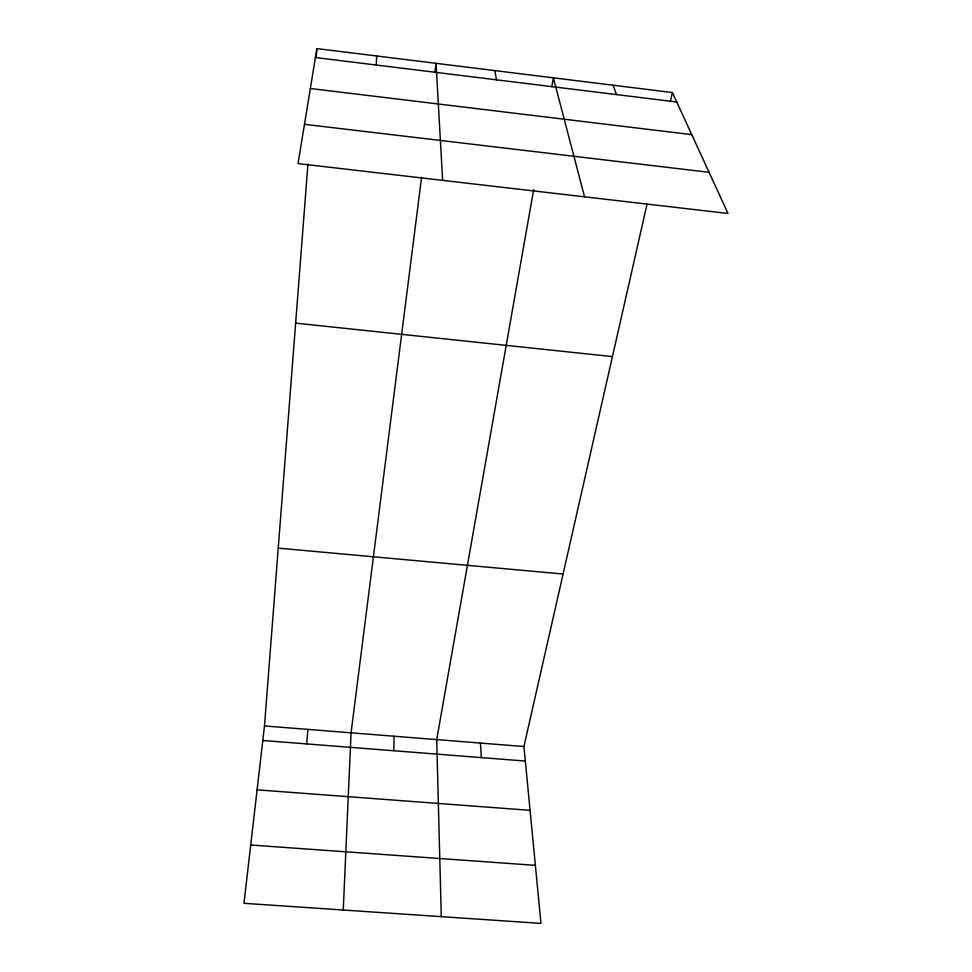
<?xml version="1.0" encoding="UTF-8"?>
<svg xmlns="http://www.w3.org/2000/svg" width="972" height="972" viewBox="0 0 972 972"><rect width="100%" height="100%" fill="white"/><g stroke="black" fill="none" stroke-linecap="round" stroke-linejoin="round"><path stroke-width="1.46" d="M393.879 750.749L394.012 736.217M343.262 910.023L351.074 732.815L421.593 177.232M376.225 65.027L376.699 55.999M647.012 204.278L523.932 746.52L540.967 923.4L243.972 903.304L264.481 725.95L307.954 164.049M316.192 57.591L316.884 48.6L672.381 92.547L728.028 213.476L298.04 163.588L316.884 48.6M306.739 743.932L307.905 729.389M434.921 72.207L436.039 63.338L442.649 180.367M533.664 189.601L436.707 739.595L441.288 916.657M551.792 86.775L553.372 77.833L584.549 196.83M670.376 101.355L672.381 92.547M250.715 845.008L535.378 865.347M257.094 789.835L530.08 810.332M262.805 740.482L525.33 761.052M264.481 725.95L523.932 746.52M278.235 548.135L563.08 574.027M295.646 323.141L612.433 356.59M304.479 124.319L709.074 172.311M310.347 88.513L691.748 134.646M315.414 57.542L676.719 101.999M613.113 85.22L616.503 94.588M494.93 70.616L496.413 79.813M480.435 743.07L481.334 757.601"/></g></svg>
